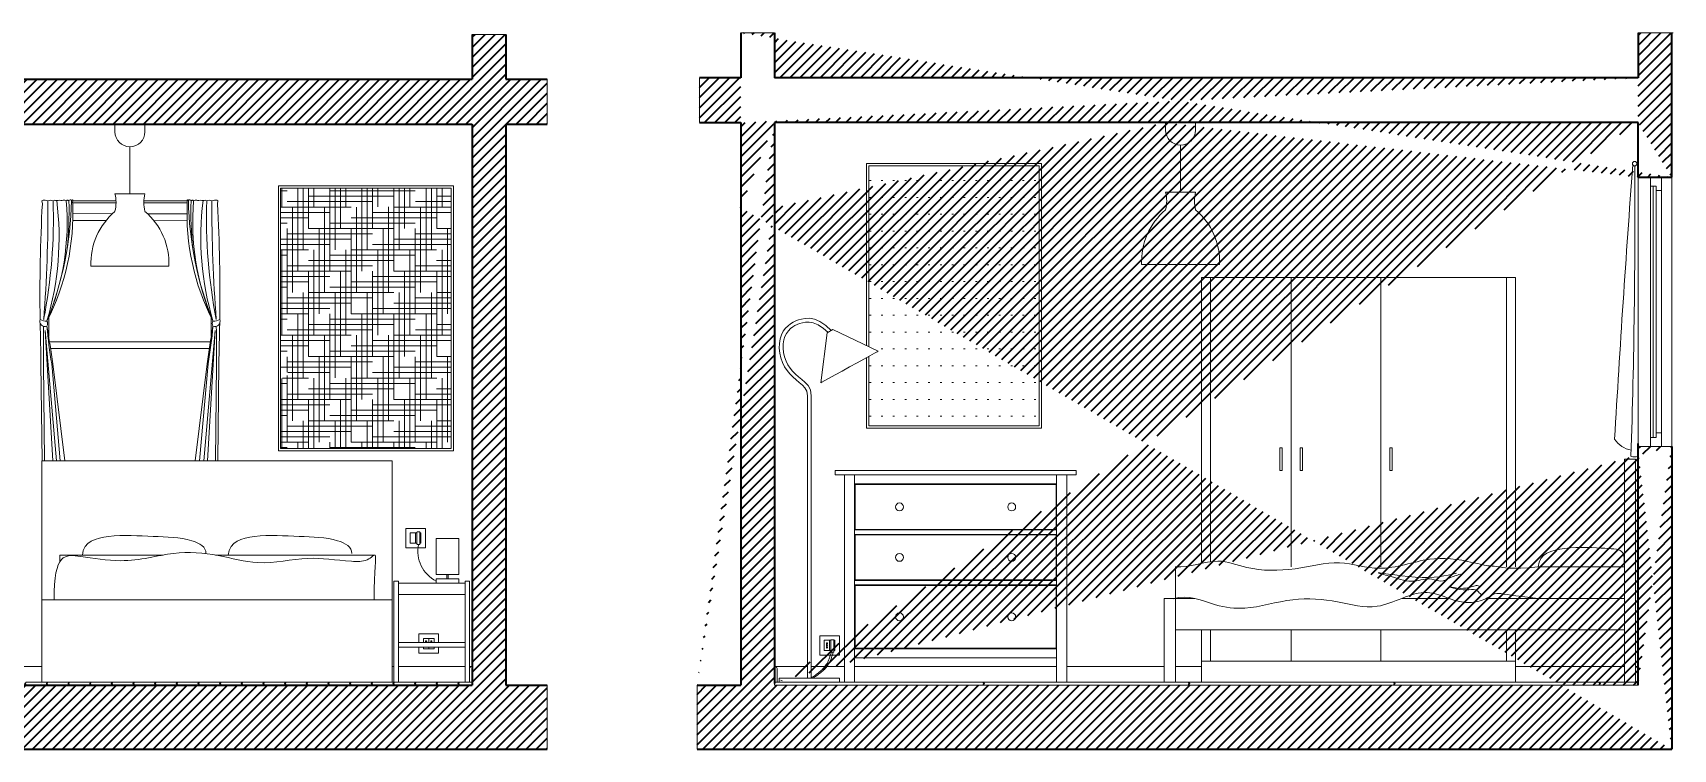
# Model space of a CAD drawing. Header units: millimetres. Extents: x -28732.7 to -28720, y -5761.5 to -5752.1.
# Drawn here: x -28727.33 to -28720.02, y -5755.28 to -5752.09 of the extents above; entities that cross this region are included whole.
import ezdxf

# ---------------------------------------------------------------- set-up
doc = ezdxf.new("R2010")
doc.units = ezdxf.units.MM
doc.linetypes.add('ACAD_ISO03W100', pattern=[30, 12, -18])
doc.layers.get('0').update_dxf_attribs({"lineweight": 13})
doc.layers.get('DEFPOINTS').update_dxf_attribs({"color": 210, "lineweight": 18})
for name, color, linetype, lineweight in [('A-ELEV-MBE', 7, 'Continuous', 18), ('A-GLAZ-FURR', 4, 'Continuous', 18), ('A-SECT-MCUT', 7, 'Continuous', 35)]:
    doc.layers.add(name, color=color, linetype=linetype, lineweight=lineweight)
for name, color, linetype, lineweight, transparency in [('A-ELEV-MBE1', 50, 'Continuous', 18, 0.25), ('A-ELEV-MBE4', 41, 'Continuous', 13, 0.25), ('A-FURN', 163, 'Continuous', 13, 0.2)]:
    doc.layers.add(name, color=color, linetype=linetype, lineweight=lineweight, transparency=transparency)

msp = doc.modelspace()

# ---------------------------------------------------------------- hatches: boundary and pattern name
at = {"layer": 'A-ELEV-MBE4'}
h = msp.add_hatch(dxfattribs=at)
h.set_pattern_fill('ACAD_ISO07W100', color=256, scale=0.015)
h.set_pattern_definition([(0, (6.7602, 4.77364), (0, 0.075), [0.0075, -0.045])])
h.paths.add_polyline_path([(-28722.8448, -5752.6847), (-28723.6048, -5752.6847), (-28723.6048, -5753.4913), (-28723.5623, -5753.5115), (-28723.5666, -5753.5139), (-28723.5794, -5753.5209), (-28723.6048, -5753.5349), (-28723.6048, -5753.8447), (-28722.8448, -5753.8447)])
h = msp.add_hatch(dxfattribs=at)
h.set_pattern_fill('HOUND', color=256, scale=0.015)
h.set_pattern_definition([(0, (-28748.771196, -5764.203724), (0.09525, 0.0238125), [0.381, -0.1905]), (90, (-28748.771196, -5764.203724), (-0.0238125, -0.09525), [0.381, -0.1905])])
h.paths.add_polyline_path([(-28725.4657, -5752.7853), (-28726.2257, -5752.7853), (-28726.2257, -5753.5919), (-28726.1831, -5753.6121), (-28726.1875, -5753.6145), (-28726.2002, -5753.6215), (-28726.2257, -5753.6355), (-28726.2257, -5753.9453), (-28725.4657, -5753.9453)])
at = {"layer": 'A-SECT-MCUT', "true_color": 0x939598}
h = msp.add_hatch(dxfattribs=at)
h.set_pattern_fill('ANSI31', color=252, scale=0.01)
h.set_pattern_definition([(45, (2.43285, -0.29314), (-0.022450640303, 0.022450640303), [])])
h.paths.add_polyline_path([(-28728.5785, -5752.0997), (-28728.4219, -5752.0997), (-28728.4219, -5752.2997), (-28725.3719, -5752.2997), (-28725.3719, -5752.0997), (-28725.2219, -5752.0997), (-28725.2219, -5752.2997), (-28725.0373, -5752.2997), (-28725.0373, -5752.4997), (-28725.2219, -5752.4997), (-28725.2219, -5754.9997), (-28725.0373, -5754.9997), (-28725.0373, -5755.2849), (-28728.5785, -5755.2849)])
h.paths.add_polyline_path([(-28728.4219, -5754.9997), (-28725.3719, -5754.9997), (-28725.3719, -5752.4997), (-28728.4219, -5752.4997)], flags=16)
edge = h.paths.add_edge_path(flags=0)
edge.add_line((-28728.4219, -5753.1897), (-28728.4219, -5754.9997))
h = msp.add_hatch(dxfattribs=at)
h.set_pattern_fill('ANSI31', color=252, scale=0.01)
h.set_pattern_definition([(45, (6.760198, 4.773637), (-0.022450640303, 0.022450640303), [])])
edge = h.paths.add_edge_path()
edge.add_line((-28724.3597, -5752.4927), (-28724.3597, -5752.2927))
edge.add_line((-28724.3597, -5752.4927), (-28724.1751, -5752.4927))
edge.add_line((-28724.1751, -5752.2927), (-28724.3597, -5752.2927))
edge.add_line((-28724.1751, -5752.0927), (-28724.0251, -5752.0927))
edge.add_line((-28724.1751, -5752.0927), (-28724.1751, -5752.2927))
edge.add_line((-28724.0251, -5752.0927), (-28724.0251, -5752.2927))
edge.add_line((-28720.1768, -5752.2927), (-28724.0251, -5752.2927))
edge.add_line((-28724.1751, -5752.4927), (-28724.1751, -5752.8712))
edge.add_line((-28724.0251, -5752.4927), (-28724.0251, -5752.8712))
edge.add_line((-28722.2822, -5752.4927), (-28724.0251, -5752.4927))
edge.add_line((-28724.3697, -5754.9997), (-28724.3697, -5755.2849))
edge.add_line((-28724.3697, -5755.2849), (-28720.0268, -5755.2849))
edge.add_line((-28724.1751, -5752.8712), (-28724.1751, -5754.9997))
edge.add_line((-28724.3697, -5754.9997), (-28724.1751, -5754.9997))
edge.add_line((-28724.0251, -5752.8712), (-28724.0251, -5754.9857))
edge.add_line((-28720.0268, -5753.9357), (-28720.0268, -5755.2849))
edge.add_line((-28720.1768, -5753.9357), (-28720.0268, -5753.9357))
edge.add_line((-28720.1768, -5754.9997), (-28720.1768, -5753.9353))
edge.add_line((-28720.1768, -5754.9997), (-28724.0251, -5754.9997))
edge.add_line((-28720.1768, -5752.4927), (-28722.2822, -5752.4927))
edge.add_line((-28720.1768, -5752.7357), (-28720.1768, -5752.4927))
edge.add_line((-28720.0268, -5752.7357), (-28720.0267, -5752.0927))
edge.add_line((-28720.0202, -5752.0927), (-28720.1768, -5752.0927))
edge.add_line((-28720.1768, -5752.0927), (-28720.1768, -5752.2927))
edge.add_line((-28720.1768, -5752.7357), (-28720.0268, -5752.7357))

# ---------------------------------------------------------------- linework, layer by layer
for p, q in [((-28720.1768, -5753.9357), (-28720.0268, -5753.9357)), ((-28725.3719, -5754.9857), (-28725.3719, -5754.9997)), ((-28720.1768, -5754.9857), (-28724.0251, -5754.9857)), ((-28724.0251, -5754.9857), (-28724.0251, -5754.9997)), ((-28720.1768, -5754.9997), (-28724.0251, -5754.9997))]:
    msp.add_line(p, q)
for points in [[(-28727.3254, -5754.9982), (-28727.3374, -5754.9982), (-28727.3374, -5754.9997), (-28727.3604, -5754.9997), (-28727.3604, -5754.9952), (-28727.3629, -5754.9952, -1), (-28727.3629, -5754.9902), (-28727.3604, -5754.9902), (-28727.3604, -5754.9857), (-28727.2644, -5754.9857), (-28727.2644, -5754.9897), (-28727.2664, -5754.9897, 1), (-28727.2664, -5754.9957), (-28727.2644, -5754.9957), (-28727.2644, -5754.9997), (-28727.2874, -5754.9997), (-28727.2874, -5754.9982), (-28727.2994, -5754.9982), (-28727.2994, -5754.9997), (-28727.3254, -5754.9997)], [(-28727.2289, -5754.9982), (-28727.2409, -5754.9982), (-28727.2409, -5754.9997), (-28727.2639, -5754.9997), (-28727.2639, -5754.9952), (-28727.2664, -5754.9952, -1), (-28727.2664, -5754.9902), (-28727.2639, -5754.9902), (-28727.2639, -5754.9857), (-28727.1679, -5754.9857), (-28727.1679, -5754.9897), (-28727.1699, -5754.9897, 1), (-28727.1699, -5754.9957), (-28727.1679, -5754.9957), (-28727.1679, -5754.9997), (-28727.1909, -5754.9997), (-28727.1909, -5754.9982), (-28727.2029, -5754.9982), (-28727.2029, -5754.9997), (-28727.2289, -5754.9997)], [(-28727.1324, -5754.9982), (-28727.1444, -5754.9982), (-28727.1444, -5754.9997), (-28727.1674, -5754.9997), (-28727.1674, -5754.9952), (-28727.1699, -5754.9952, -1), (-28727.1699, -5754.9902), (-28727.1674, -5754.9902), (-28727.1674, -5754.9857), (-28727.0714, -5754.9857), (-28727.0714, -5754.9897), (-28727.0734, -5754.9897, 1), (-28727.0734, -5754.9957), (-28727.0714, -5754.9957), (-28727.0714, -5754.9997), (-28727.0944, -5754.9997), (-28727.0944, -5754.9982), (-28727.1064, -5754.9982), (-28727.1064, -5754.9997), (-28727.1324, -5754.9997)], [(-28727.0359, -5754.9982), (-28727.0479, -5754.9982), (-28727.0479, -5754.9997), (-28727.0709, -5754.9997), (-28727.0709, -5754.9952), (-28727.0734, -5754.9952, -1), (-28727.0734, -5754.9902), (-28727.0709, -5754.9902), (-28727.0709, -5754.9857), (-28726.9749, -5754.9857), (-28726.9749, -5754.9897), (-28726.9769, -5754.9897, 1), (-28726.9769, -5754.9957), (-28726.9749, -5754.9957), (-28726.9749, -5754.9997), (-28726.9979, -5754.9997), (-28726.9979, -5754.9982), (-28727.0099, -5754.9982), (-28727.0099, -5754.9997), (-28727.0359, -5754.9997)], [(-28726.9394, -5754.9982), (-28726.9514, -5754.9982), (-28726.9514, -5754.9997), (-28726.9744, -5754.9997), (-28726.9744, -5754.9952), (-28726.9769, -5754.9952, -1), (-28726.9769, -5754.9902), (-28726.9744, -5754.9902), (-28726.9744, -5754.9857), (-28726.8784, -5754.9857), (-28726.8784, -5754.9897), (-28726.8804, -5754.9897, 1), (-28726.8804, -5754.9957), (-28726.8784, -5754.9957), (-28726.8784, -5754.9997), (-28726.9014, -5754.9997), (-28726.9014, -5754.9982), (-28726.9134, -5754.9982), (-28726.9134, -5754.9997), (-28726.9394, -5754.9997)], [(-28726.8429, -5754.9982), (-28726.8549, -5754.9982), (-28726.8549, -5754.9997), (-28726.8779, -5754.9997), (-28726.8779, -5754.9952), (-28726.8804, -5754.9952, -1), (-28726.8804, -5754.9902), (-28726.8779, -5754.9902), (-28726.8779, -5754.9857), (-28726.7819, -5754.9857), (-28726.7819, -5754.9897), (-28726.7839, -5754.9897, 1), (-28726.7839, -5754.9957), (-28726.7819, -5754.9957), (-28726.7819, -5754.9997), (-28726.8049, -5754.9997), (-28726.8049, -5754.9982), (-28726.8169, -5754.9982), (-28726.8169, -5754.9997), (-28726.8429, -5754.9997)], [(-28726.7464, -5754.9982), (-28726.7584, -5754.9982), (-28726.7584, -5754.9997), (-28726.7814, -5754.9997), (-28726.7814, -5754.9952), (-28726.7839, -5754.9952, -1), (-28726.7839, -5754.9902), (-28726.7814, -5754.9902), (-28726.7814, -5754.9857), (-28726.6854, -5754.9857), (-28726.6854, -5754.9897), (-28726.6874, -5754.9897, 1), (-28726.6874, -5754.9957), (-28726.6854, -5754.9957), (-28726.6854, -5754.9997), (-28726.7084, -5754.9997), (-28726.7084, -5754.9982), (-28726.7204, -5754.9982), (-28726.7204, -5754.9997), (-28726.7464, -5754.9997)], [(-28726.6499, -5754.9982), (-28726.6619, -5754.9982), (-28726.6619, -5754.9997), (-28726.6849, -5754.9997), (-28726.6849, -5754.9952), (-28726.6874, -5754.9952, -1), (-28726.6874, -5754.9902), (-28726.6849, -5754.9902), (-28726.6849, -5754.9857), (-28726.5889, -5754.9857), (-28726.5889, -5754.9897), (-28726.5909, -5754.9897, 1), (-28726.5909, -5754.9957), (-28726.5889, -5754.9957), (-28726.5889, -5754.9997), (-28726.6119, -5754.9997), (-28726.6119, -5754.9982), (-28726.6239, -5754.9982), (-28726.6239, -5754.9997), (-28726.6499, -5754.9997)], [(-28726.5534, -5754.9982), (-28726.5654, -5754.9982), (-28726.5654, -5754.9997), (-28726.5884, -5754.9997), (-28726.5884, -5754.9952), (-28726.5909, -5754.9952, -1), (-28726.5909, -5754.9902), (-28726.5884, -5754.9902), (-28726.5884, -5754.9857), (-28726.4924, -5754.9857), (-28726.4924, -5754.9897), (-28726.4944, -5754.9897, 1), (-28726.4944, -5754.9957), (-28726.4924, -5754.9957), (-28726.4924, -5754.9997), (-28726.5154, -5754.9997), (-28726.5154, -5754.9982), (-28726.5274, -5754.9982), (-28726.5274, -5754.9997), (-28726.5534, -5754.9997)], [(-28726.4569, -5754.9982), (-28726.4689, -5754.9982), (-28726.4689, -5754.9997), (-28726.4919, -5754.9997), (-28726.4919, -5754.9952), (-28726.4944, -5754.9952, -1), (-28726.4944, -5754.9902), (-28726.4919, -5754.9902), (-28726.4919, -5754.9857), (-28726.3959, -5754.9857), (-28726.3959, -5754.9897), (-28726.3979, -5754.9897, 1), (-28726.3979, -5754.9957), (-28726.3959, -5754.9957), (-28726.3959, -5754.9997), (-28726.4189, -5754.9997), (-28726.4189, -5754.9982), (-28726.4309, -5754.9982), (-28726.4309, -5754.9997), (-28726.4569, -5754.9997)], [(-28726.3604, -5754.9982), (-28726.3724, -5754.9982), (-28726.3724, -5754.9997), (-28726.3954, -5754.9997), (-28726.3954, -5754.9952), (-28726.3979, -5754.9952, -1), (-28726.3979, -5754.9902), (-28726.3954, -5754.9902), (-28726.3954, -5754.9857), (-28726.2994, -5754.9857), (-28726.2994, -5754.9897), (-28726.3014, -5754.9897, 1), (-28726.3014, -5754.9957), (-28726.2994, -5754.9957), (-28726.2994, -5754.9997), (-28726.3224, -5754.9997), (-28726.3224, -5754.9982), (-28726.3344, -5754.9982), (-28726.3344, -5754.9997), (-28726.3604, -5754.9997)], [(-28726.2639, -5754.9982), (-28726.2759, -5754.9982), (-28726.2759, -5754.9997), (-28726.2989, -5754.9997), (-28726.2989, -5754.9952), (-28726.3014, -5754.9952, -1), (-28726.3014, -5754.9902), (-28726.2989, -5754.9902), (-28726.2989, -5754.9857), (-28726.2029, -5754.9857), (-28726.2029, -5754.9897), (-28726.2049, -5754.9897, 1), (-28726.2049, -5754.9957), (-28726.2029, -5754.9957), (-28726.2029, -5754.9997), (-28726.2259, -5754.9997), (-28726.2259, -5754.9982), (-28726.2379, -5754.9982), (-28726.2379, -5754.9997), (-28726.2639, -5754.9997)], [(-28726.1674, -5754.9982), (-28726.1794, -5754.9982), (-28726.1794, -5754.9997), (-28726.2024, -5754.9997), (-28726.2024, -5754.9952), (-28726.2049, -5754.9952, -1), (-28726.2049, -5754.9902), (-28726.2024, -5754.9902), (-28726.2024, -5754.9857), (-28726.1064, -5754.9857), (-28726.1064, -5754.9897), (-28726.1084, -5754.9897, 1), (-28726.1084, -5754.9957), (-28726.1064, -5754.9957), (-28726.1064, -5754.9997), (-28726.1294, -5754.9997), (-28726.1294, -5754.9982), (-28726.1414, -5754.9982), (-28726.1414, -5754.9997), (-28726.1674, -5754.9997)], [(-28726.0709, -5754.9982), (-28726.0829, -5754.9982), (-28726.0829, -5754.9997), (-28726.1059, -5754.9997), (-28726.1059, -5754.9952), (-28726.1084, -5754.9952, -1), (-28726.1084, -5754.9902), (-28726.1059, -5754.9902), (-28726.1059, -5754.9857), (-28726.0099, -5754.9857), (-28726.0099, -5754.9897), (-28726.0119, -5754.9897, 1), (-28726.0119, -5754.9957), (-28726.0099, -5754.9957), (-28726.0099, -5754.9997), (-28726.0329, -5754.9997), (-28726.0329, -5754.9982), (-28726.0449, -5754.9982), (-28726.0449, -5754.9997), (-28726.0709, -5754.9997)], [(-28725.9744, -5754.9982), (-28725.9864, -5754.9982), (-28725.9864, -5754.9997), (-28726.0094, -5754.9997), (-28726.0094, -5754.9952), (-28726.0119, -5754.9952, -1), (-28726.0119, -5754.9902), (-28726.0094, -5754.9902), (-28726.0094, -5754.9857), (-28725.9134, -5754.9857), (-28725.9134, -5754.9897), (-28725.9154, -5754.9897, 1), (-28725.9154, -5754.9957), (-28725.9134, -5754.9957), (-28725.9134, -5754.9997), (-28725.9364, -5754.9997), (-28725.9364, -5754.9982), (-28725.9484, -5754.9982), (-28725.9484, -5754.9997), (-28725.9744, -5754.9997)], [(-28725.8779, -5754.9982), (-28725.8899, -5754.9982), (-28725.8899, -5754.9997), (-28725.9129, -5754.9997), (-28725.9129, -5754.9952), (-28725.9154, -5754.9952, -1), (-28725.9154, -5754.9902), (-28725.9129, -5754.9902), (-28725.9129, -5754.9857), (-28725.8169, -5754.9857), (-28725.8169, -5754.9897), (-28725.8189, -5754.9897, 1), (-28725.8189, -5754.9957), (-28725.8169, -5754.9957), (-28725.8169, -5754.9997), (-28725.8399, -5754.9997), (-28725.8399, -5754.9982), (-28725.8519, -5754.9982), (-28725.8519, -5754.9997), (-28725.8779, -5754.9997)], [(-28725.7814, -5754.9982), (-28725.7934, -5754.9982), (-28725.7934, -5754.9997), (-28725.8164, -5754.9997), (-28725.8164, -5754.9952), (-28725.8189, -5754.9952, -1), (-28725.8189, -5754.9902), (-28725.8164, -5754.9902), (-28725.8164, -5754.9857), (-28725.7204, -5754.9857), (-28725.7204, -5754.9897), (-28725.7224, -5754.9897, 1), (-28725.7224, -5754.9957), (-28725.7204, -5754.9957), (-28725.7204, -5754.9997), (-28725.7434, -5754.9997), (-28725.7434, -5754.9982), (-28725.7554, -5754.9982), (-28725.7554, -5754.9997), (-28725.7814, -5754.9997)], [(-28725.6849, -5754.9982), (-28725.6969, -5754.9982), (-28725.6969, -5754.9997), (-28725.7199, -5754.9997), (-28725.7199, -5754.9952), (-28725.7224, -5754.9952, -1), (-28725.7224, -5754.9902), (-28725.7199, -5754.9902), (-28725.7199, -5754.9857), (-28725.6239, -5754.9857), (-28725.6239, -5754.9897), (-28725.6259, -5754.9897, 1), (-28725.6259, -5754.9957), (-28725.6239, -5754.9957), (-28725.6239, -5754.9997), (-28725.6469, -5754.9997), (-28725.6469, -5754.9982), (-28725.6589, -5754.9982), (-28725.6589, -5754.9997), (-28725.6849, -5754.9997)], [(-28725.5884, -5754.9982), (-28725.6004, -5754.9982), (-28725.6004, -5754.9997), (-28725.6234, -5754.9997), (-28725.6234, -5754.9952), (-28725.6259, -5754.9952, -1), (-28725.6259, -5754.9902), (-28725.6234, -5754.9902), (-28725.6234, -5754.9857), (-28725.5274, -5754.9857), (-28725.5274, -5754.9897), (-28725.5294, -5754.9897, 1), (-28725.5294, -5754.9957), (-28725.5274, -5754.9957), (-28725.5274, -5754.9997), (-28725.5504, -5754.9997), (-28725.5504, -5754.9982), (-28725.5624, -5754.9982), (-28725.5624, -5754.9997), (-28725.5884, -5754.9997)], [(-28725.4919, -5754.9982), (-28725.5039, -5754.9982), (-28725.5039, -5754.9997), (-28725.5269, -5754.9997), (-28725.5269, -5754.9952), (-28725.5294, -5754.9952, -1), (-28725.5294, -5754.9902), (-28725.5269, -5754.9902), (-28725.5269, -5754.9857), (-28725.4309, -5754.9857), (-28725.4309, -5754.9897), (-28725.4329, -5754.9897, 1), (-28725.4329, -5754.9957), (-28725.4309, -5754.9957), (-28725.4309, -5754.9997), (-28725.4539, -5754.9997), (-28725.4539, -5754.9982), (-28725.4659, -5754.9982), (-28725.4659, -5754.9997), (-28725.4919, -5754.9997)]]:
    msp.add_lwpolyline(points, format="xyb", close=True)
for points in [[(-28725.3719, -5754.9997), (-28725.3954, -5754.9997), (-28725.3954, -5754.9982), (-28725.4074, -5754.9982), (-28725.4074, -5754.9997), (-28725.4304, -5754.9997), (-28725.4304, -5754.9952), (-28725.4329, -5754.9952, -1), (-28725.4329, -5754.9902), (-28725.4304, -5754.9902), (-28725.4304, -5754.9857), (-28725.3719, -5754.9857)], [(-28723.0946, -5754.9997), (-28723.0946, -5754.9952), (-28723.0921, -5754.9952, 1), (-28723.0921, -5754.9902), (-28723.0946, -5754.9902), (-28723.0946, -5754.9857)], [(-28723.0941, -5754.9857), (-28723.0941, -5754.9897), (-28723.0921, -5754.9897, -1), (-28723.0921, -5754.9957), (-28723.0941, -5754.9957), (-28723.0941, -5754.9997)], [(-28722.1796, -5754.9997), (-28722.1796, -5754.9952), (-28722.1771, -5754.9952, 1), (-28722.1771, -5754.9902), (-28722.1796, -5754.9902), (-28722.1796, -5754.9857)], [(-28722.1791, -5754.9857), (-28722.1791, -5754.9897), (-28722.1771, -5754.9897, -1), (-28722.1771, -5754.9957), (-28722.1791, -5754.9957), (-28722.1791, -5754.9997)], [(-28721.2646, -5754.9997), (-28721.2646, -5754.9952), (-28721.2621, -5754.9952, 1), (-28721.2621, -5754.9902), (-28721.2646, -5754.9902), (-28721.2646, -5754.9857)], [(-28721.2641, -5754.9857), (-28721.2641, -5754.9897), (-28721.2621, -5754.9897, -1), (-28721.2621, -5754.9957), (-28721.2641, -5754.9957), (-28721.2641, -5754.9997)], [(-28720.3496, -5754.9997), (-28720.3496, -5754.9952), (-28720.3471, -5754.9952, 1), (-28720.3471, -5754.9902), (-28720.3496, -5754.9902), (-28720.3496, -5754.9857)], [(-28720.3491, -5754.9857), (-28720.3491, -5754.9897), (-28720.3471, -5754.9897, -1), (-28720.3471, -5754.9957), (-28720.3491, -5754.9957), (-28720.3491, -5754.9997)]]:
    msp.add_lwpolyline(points, format="xyb")
at = {"layer": 'A-ELEV-MBE'}
for p, q in [((-28720.1768, -5752.7357), (-28720.1768, -5753.9357)), ((-28720.1218, -5752.7357), (-28720.1218, -5752.7757)), ((-28720.0718, -5752.7357), (-28720.0718, -5752.7957)), ((-28720.0268, -5752.7357), (-28720.0268, -5753.9357)), ((-28720.0968, -5752.7757), (-28720.1218, -5752.7757)), ((-28720.0718, -5752.7957), (-28720.0968, -5752.7957)), ((-28720.1218, -5753.9357), (-28720.1218, -5753.8957)), ((-28720.0968, -5753.8957), (-28720.1218, -5753.8957)), ((-28720.0718, -5753.8757), (-28720.0968, -5753.8757)), ((-28720.0718, -5753.9357), (-28720.0718, -5753.8757))]:
    msp.add_line(p, q, dxfattribs=at)
at = {"layer": 'A-ELEV-MBE1'}
for points in [[(-28726.9637, -5752.4984), (-28726.9637, -5752.5323)], [(-28726.8301, -5752.4997), (-28726.8301, -5752.5335)], [(-28722.2822, -5752.4914), (-28722.2822, -5752.5253)], [(-28722.2822, -5752.4927), (-28722.1485, -5752.4927)], [(-28722.1485, -5752.4927), (-28722.1485, -5752.5265)], [(-28726.8969, -5752.8099), (-28726.8969, -5752.6004)], [(-28722.2154, -5752.8029), (-28722.2154, -5752.5934)], [(-28726.9638, -5752.8099), (-28726.8969, -5752.8099)], [(-28726.8301, -5752.8099), (-28726.8969, -5752.8099)], [(-28722.2822, -5752.8029), (-28722.2154, -5752.8029)], [(-28722.1485, -5752.8029), (-28722.2154, -5752.8029)], [(-28722.3891, -5753.1255), (-28722.0417, -5753.1255)], [(-28727.0706, -5753.1325), (-28726.7232, -5753.1325)]]:
    msp.add_lwpolyline(points, dxfattribs=at)
for centre, radius, start, end in [((-28726.8969, -5752.5335), 0.0668, 180, 0), ((-28722.2154, -5752.5265), 0.0668, 180, 0), ((-28727.1146, -5752.849), 0.1558, 345.44528, 14.55472), ((-28726.6793, -5752.849), 0.1558, 165.44528, 194.55472), ((-28722.433, -5752.842), 0.1558, 345.44528, 14.55472), ((-28721.9977, -5752.842), 0.1558, 165.44528, 194.55472), ((-28726.7653, -5753.1206), 0.3056, 130.50678, 182.23924), ((-28727.0286, -5753.1206), 0.3056, 357.76076, 49.49322), ((-28722.0837, -5753.1136), 0.3056, 130.50678, 182.23924), ((-28722.347, -5753.1136), 0.3056, 357.76076, 49.49322)]:
    msp.add_arc(centre, radius, start, end, dxfattribs=at)
at = {"layer": 'A-ELEV-MBE4'}
for p, q in [((-28722.8348, -5752.6747), (-28723.6148, -5752.6747)), ((-28723.6148, -5752.6747), (-28723.6148, -5753.4865)), ((-28722.8448, -5752.6847), (-28723.6048, -5752.6847)), ((-28723.6048, -5752.6847), (-28723.6048, -5753.4913)), ((-28722.8448, -5753.8447), (-28722.8448, -5752.6847)), ((-28722.8348, -5753.8547), (-28722.8348, -5752.6747)), ((-28720.1818, -5752.6742), (-28720.1768, -5752.6742)), ((-28720.1818, -5752.6772), (-28720.1768, -5752.6772)), ((-28725.4557, -5752.7753), (-28726.2357, -5752.7753)), ((-28726.2357, -5752.7753), (-28726.2357, -5753.9553)), ((-28725.4657, -5752.7853), (-28726.2257, -5752.7853)), ((-28726.2257, -5752.7853), (-28726.2257, -5753.9453)), ((-28725.4657, -5753.9453), (-28725.4657, -5752.7853)), ((-28725.4557, -5753.9553), (-28725.4557, -5752.7753)), ((-28727.2889, -5752.8407), (-28727.2872, -5752.8542)), ((-28727.2622, -5752.8407), (-28727.2632, -5752.8407)), ((-28727.1806, -5752.8407), (-28727.1821, -5752.8407)), ((-28727.1517, -5752.8395), (-28727.1522, -5752.8503)), ((-28726.9588, -5752.8503), (-28727.1522, -5752.8503)), ((-28726.959, -5752.8407), (-28727.1518, -5752.8407)), ((-28726.8351, -5752.8503), (-28726.6417, -5752.8503)), ((-28726.8348, -5752.8407), (-28726.6421, -5752.8407)), ((-28726.6421, -5752.8395), (-28726.6417, -5752.8503)), ((-28726.6132, -5752.8407), (-28726.6117, -5752.8407)), ((-28726.5316, -5752.8407), (-28726.5306, -5752.8407)), ((-28726.5049, -5752.8407), (-28726.5066, -5752.8542)), ((-28723.9859, -5753.4228), (-28723.9758, -5753.4093)), ((-28723.9758, -5753.4093), (-28723.9646, -5753.3981)), ((-28723.9646, -5753.3981), (-28723.9758, -5753.4093)), ((-28723.9646, -5753.3981), (-28723.9531, -5753.389)), ((-28723.9533, -5753.4108), (-28723.9629, -5753.4205)), ((-28723.9434, -5753.403), (-28723.9533, -5753.4108)), ((-28723.9531, -5753.389), (-28723.9417, -5753.382)), ((-28723.9417, -5753.382), (-28723.9531, -5753.389)), ((-28723.9336, -5753.397), (-28723.9434, -5753.403)), ((-28723.9417, -5753.382), (-28723.9303, -5753.3766)), ((-28723.9238, -5753.3924), (-28723.9336, -5753.397)), ((-28723.9303, -5753.3766), (-28723.9182, -5753.3723)), ((-28723.913, -5753.3885), (-28723.9238, -5753.3924)), ((-28723.9182, -5753.3723), (-28723.9048, -5753.3684)), ((-28723.9005, -5753.3849), (-28723.913, -5753.3885)), ((-28723.9048, -5753.3684), (-28723.8887, -5753.3651)), ((-28723.8864, -5753.382), (-28723.9005, -5753.3849)), ((-28723.8887, -5753.3651), (-28723.8693, -5753.3645)), ((-28723.8706, -5753.3814), (-28723.8864, -5753.382)), ((-28723.8521, -5753.3851), (-28723.8706, -5753.3814)), ((-28723.8693, -5753.3645), (-28723.847, -5753.3688)), ((-28723.8305, -5753.3946), (-28723.8521, -5753.3851)), ((-28723.847, -5753.3688), (-28723.8223, -5753.3796)), ((-28723.8063, -5753.4105), (-28723.8305, -5753.3946)), ((-28723.8223, -5753.3796), (-28723.7959, -5753.397)), ((-28723.7874, -5753.4272), (-28723.8063, -5753.4105)), ((-28723.7959, -5753.397), (-28723.7716, -5753.4185)), ((-28723.7907, -5753.4289), (-28723.7653, -5753.415)), ((-28723.7653, -5753.415), (-28723.5623, -5753.5115)), ((-28727.2747, -5753.4199), (-28727.2405, -5753.9997)), ((-28727.2747, -5753.4199), (-28727.2242, -5753.9997)), ((-28726.5179, -5753.4199), (-28726.5683, -5753.9997)), ((-28726.5179, -5753.4199), (-28726.5521, -5753.9997)), ((-28724.0033, -5753.4981), (-28724.0031, -5753.4769)), ((-28724.0031, -5753.4769), (-28724.0001, -5753.4568)), ((-28724.0001, -5753.4568), (-28723.9942, -5753.4386)), ((-28723.9942, -5753.4386), (-28723.9859, -5753.4228)), ((-28723.9861, -5753.4782), (-28723.9863, -5753.4972)), ((-28723.9835, -5753.4607), (-28723.9861, -5753.4782)), ((-28723.9785, -5753.4453), (-28723.9835, -5753.4607)), ((-28723.9715, -5753.4319), (-28723.9785, -5753.4453)), ((-28723.9629, -5753.4205), (-28723.9715, -5753.4319)), ((-28723.818, -5753.6521), (-28723.7907, -5753.4289)), ((-28724.001, -5753.5197), (-28724.0033, -5753.4981)), ((-28723.9963, -5753.5412), (-28724.001, -5753.5197)), ((-28723.9893, -5753.5617), (-28723.9963, -5753.5412)), ((-28723.9801, -5753.5808), (-28723.9893, -5753.5617)), ((-28723.9863, -5753.4972), (-28723.9842, -5753.517)), ((-28723.9842, -5753.517), (-28723.9799, -5753.5366)), ((-28723.9799, -5753.5366), (-28723.9735, -5753.5553)), ((-28723.9735, -5753.5553), (-28723.9653, -5753.5724)), ((-28723.657, -5753.5636), (-28723.6901, -5753.5818)), ((-28723.6262, -5753.5466), (-28723.657, -5753.5636)), ((-28723.5997, -5753.5321), (-28723.6262, -5753.5466)), ((-28723.6148, -5753.5404), (-28723.6148, -5753.8547)), ((-28723.6048, -5753.5349), (-28723.6048, -5753.8447)), ((-28723.5794, -5753.5209), (-28723.5997, -5753.5321)), ((-28723.5666, -5753.5139), (-28723.5794, -5753.5209)), ((-28723.5623, -5753.5115), (-28723.5666, -5753.5139)), ((-28727.2933, -5753.5684), (-28727.2882, -5753.9997)), ((-28727.2825, -5753.5684), (-28727.2779, -5753.9997)), ((-28727.2455, -5753.5684), (-28727.2074, -5753.9997)), ((-28727.2412, -5753.5684), (-28727.1871, -5753.9997)), ((-28726.5526, -5753.5684), (-28726.6067, -5753.9997)), ((-28726.5483, -5753.5684), (-28726.5865, -5753.9997)), ((-28726.5113, -5753.5684), (-28726.5159, -5753.9997)), ((-28726.5006, -5753.5684), (-28726.5057, -5753.9997)), ((-28723.969, -5753.5977), (-28723.9801, -5753.5808)), ((-28723.9564, -5753.6126), (-28723.969, -5753.5977)), ((-28723.9653, -5753.5724), (-28723.9554, -5753.5874)), ((-28723.9429, -5753.6261), (-28723.9564, -5753.6126)), ((-28723.9554, -5753.5874), (-28723.944, -5753.601)), ((-28723.944, -5753.601), (-28723.9313, -5753.6136)), ((-28723.9288, -5753.6386), (-28723.9429, -5753.6261)), ((-28723.9313, -5753.6136), (-28723.9178, -5753.6256)), ((-28723.9145, -5753.6505), (-28723.9288, -5753.6386)), ((-28723.9178, -5753.6256), (-28723.9037, -5753.6374)), ((-28723.9037, -5753.6374), (-28723.8893, -5753.6495)), ((-28723.7805, -5753.6315), (-28723.8008, -5753.6426)), ((-28723.754, -5753.6169), (-28723.7805, -5753.6315)), ((-28723.7232, -5753.6), (-28723.754, -5753.6169)), ((-28723.6901, -5753.5818), (-28723.7232, -5753.6)), ((-28723.9007, -5753.6622), (-28723.9145, -5753.6505)), ((-28723.8891, -5753.6745), (-28723.9007, -5753.6622)), ((-28723.8893, -5753.6495), (-28723.8755, -5753.6642)), ((-28723.8812, -5753.6893), (-28723.8891, -5753.6745)), ((-28723.8781, -5753.7096), (-28723.8812, -5753.6893)), ((-28723.8781, -5754.9677), (-28723.8781, -5753.7096)), ((-28723.8755, -5753.6642), (-28723.865, -5753.6838)), ((-28723.865, -5753.6838), (-28723.8611, -5753.7096)), ((-28723.8611, -5753.7096), (-28723.8611, -5754.9677)), ((-28723.8136, -5753.6497), (-28723.818, -5753.6521)), ((-28723.8008, -5753.6426), (-28723.8136, -5753.6497)), ((-28723.6148, -5753.8547), (-28722.8348, -5753.8547)), ((-28723.6048, -5753.8447), (-28722.8448, -5753.8447)), ((-28726.2357, -5753.9553), (-28725.4557, -5753.9553)), ((-28726.2257, -5753.9453), (-28725.4657, -5753.9453)), ((-28725.5801, -5754.3012), (-28725.6681, -5754.3012)), ((-28725.6681, -5754.3012), (-28725.6681, -5754.3872)), ((-28725.6179, -5754.3212), (-28725.6481, -5754.3212)), ((-28725.6481, -5754.3212), (-28725.6481, -5754.3672)), ((-28725.6481, -5754.3212), (-28725.6241, -5754.3212)), ((-28725.6481, -5754.3672), (-28725.6179, -5754.3672)), ((-28725.6241, -5754.3212), (-28725.6241, -5754.3672)), ((-28725.6001, -5754.3212), (-28725.6049, -5754.3212)), ((-28725.6049, -5754.3672), (-28725.6001, -5754.3672)), ((-28725.6001, -5754.3672), (-28725.6001, -5754.3212)), ((-28725.5801, -5754.3872), (-28725.5801, -5754.3012)), ((-28725.4319, -5754.3457), (-28725.4319, -5754.5057)), ((-28725.6681, -5754.3872), (-28725.5801, -5754.3872)), ((-28725.4844, -5754.5057), (-28725.4844, -5754.5257)), ((-28725.4794, -5754.5057), (-28725.4794, -5754.5257)), ((-28725.4319, -5754.5257), (-28725.4319, -5754.5457)), ((-28725.5213, -5754.7711), (-28725.6093, -5754.7711)), ((-28725.6093, -5754.7711), (-28725.6093, -5754.8097)), ((-28725.5413, -5754.7911), (-28725.5893, -5754.7911)), ((-28725.5893, -5754.7911), (-28725.5893, -5754.8097)), ((-28725.5787, -5754.8087), (-28725.5787, -5754.8065)), ((-28725.5755, -5754.8065), (-28725.5755, -5754.8087)), ((-28725.5653, -5754.7911), (-28725.5653, -5754.8097)), ((-28725.5551, -5754.8065), (-28725.5551, -5754.8087)), ((-28725.5519, -5754.8087), (-28725.5519, -5754.8065)), ((-28725.5413, -5754.8097), (-28725.5413, -5754.7911)), ((-28725.5213, -5754.8097), (-28725.5213, -5754.7711)), ((-28723.7354, -5754.7794), (-28723.8234, -5754.7794)), ((-28723.8234, -5754.7794), (-28723.8234, -5754.8654)), ((-28723.7738, -5754.7994), (-28723.8034, -5754.7994)), ((-28723.8034, -5754.7994), (-28723.8034, -5754.8454)), ((-28723.8034, -5754.7994), (-28723.7794, -5754.7994)), ((-28723.7794, -5754.7994), (-28723.7794, -5754.8454)), ((-28723.7554, -5754.7994), (-28723.7608, -5754.7994)), ((-28723.7554, -5754.8454), (-28723.7554, -5754.7994)), ((-28723.7354, -5754.8654), (-28723.7354, -5754.7794)), ((-28725.6093, -5754.8297), (-28725.6093, -5754.8571)), ((-28725.6093, -5754.8571), (-28725.5213, -5754.8571)), ((-28725.5893, -5754.8297), (-28725.5893, -5754.8371)), ((-28725.5893, -5754.8371), (-28725.5413, -5754.8371)), ((-28725.5653, -5754.8297), (-28725.5653, -5754.8371)), ((-28725.5413, -5754.8371), (-28725.5413, -5754.8297)), ((-28725.5213, -5754.8571), (-28725.5213, -5754.8297)), ((-28723.8234, -5754.8654), (-28723.7354, -5754.8654)), ((-28723.8034, -5754.8454), (-28723.7738, -5754.8454)), ((-28723.7928, -5754.817), (-28723.7928, -5754.8147)), ((-28723.7928, -5754.8277), (-28723.7928, -5754.83)), ((-28723.7896, -5754.8147), (-28723.7896, -5754.817)), ((-28723.7896, -5754.83), (-28723.7896, -5754.8277)), ((-28723.7608, -5754.8454), (-28723.7554, -5754.8454)), ((-28727.8999, -5754.9157), (-28727.2889, -5754.9157)), ((-28725.7289, -5754.9157), (-28725.7204, -5754.9157)), ((-28725.7004, -5754.9157), (-28725.4039, -5754.9157)), ((-28725.3839, -5754.9157), (-28725.3719, -5754.9157)), ((-28725.3839, -5754.9857), (-28725.3839, -5754.9257)), ((-28725.3719, -5754.9857), (-28725.3719, -5754.9157)), ((-28724.0251, -5754.9157), (-28724.0151, -5754.9157)), ((-28724.0151, -5754.9157), (-28723.8781, -5754.9157)), ((-28724.0131, -5754.9857), (-28724.0131, -5754.9257)), ((-28723.8611, -5754.9157), (-28723.7127, -5754.9157)), ((-28723.6677, -5754.9157), (-28722.7677, -5754.9157)), ((-28722.7227, -5754.9157), (-28722.2879, -5754.9157)), ((-28722.2379, -5754.9157), (-28722.1224, -5754.9157)), ((-28720.7224, -5754.9157), (-28720.2379, -5754.9157)), ((-28720.1888, -5754.9157), (-28720.1768, -5754.9157)), ((-28720.1888, -5754.9857), (-28720.1888, -5754.9257)), ((-28720.1768, -5754.9857), (-28720.1768, -5754.9157)), ((-28725.3719, -5754.9857), (-28725.3839, -5754.9857)), ((-28724.0151, -5754.9857), (-28724.0131, -5754.9857)), ((-28724.0043, -5754.9857), (-28724.0043, -5754.9677)), ((-28723.9997, -5754.9677), (-28724.0043, -5754.9677)), ((-28724.0043, -5754.9857), (-28723.9997, -5754.9857)), ((-28723.9863, -5754.9677), (-28723.9997, -5754.9677)), ((-28723.9997, -5754.9857), (-28723.9863, -5754.9857)), ((-28723.9045, -5754.9677), (-28723.9863, -5754.9677)), ((-28723.9863, -5754.9857), (-28723.9045, -5754.9857)), ((-28723.8347, -5754.9677), (-28723.9045, -5754.9677)), ((-28723.9045, -5754.9857), (-28723.8347, -5754.9857)), ((-28723.7529, -5754.9677), (-28723.8347, -5754.9677)), ((-28723.8347, -5754.9857), (-28723.7529, -5754.9857)), ((-28723.7394, -5754.9677), (-28723.7529, -5754.9677)), ((-28723.7529, -5754.9857), (-28723.7394, -5754.9857)), ((-28723.7348, -5754.9677), (-28723.7394, -5754.9677)), ((-28723.7394, -5754.9857), (-28723.7348, -5754.9857)), ((-28723.7348, -5754.9677), (-28723.7348, -5754.9857)), ((-28720.1768, -5754.9857), (-28720.1888, -5754.9857))]:
    msp.add_line(p, q, dxfattribs=at)
for points in [[(-28725.6159, -5754.316), (-28725.6069, -5754.316, -0.414214), (-28725.6049, -5754.318), (-28725.6049, -5754.3703, -0.414214), (-28725.6069, -5754.3723), (-28725.6159, -5754.3723, -0.414214), (-28725.6179, -5754.3703), (-28725.6179, -5754.318, -0.414214)], [(-28723.7718, -5754.7969), (-28723.7628, -5754.7969, -0.414214), (-28723.7608, -5754.7989), (-28723.7608, -5754.8512, -0.414214), (-28723.7628, -5754.8532), (-28723.7718, -5754.8532, -0.414214), (-28723.7738, -5754.8512), (-28723.7738, -5754.7989, -0.414214)]]:
    msp.add_lwpolyline(points, format="xyb", close=True, dxfattribs=at)
for points in [[(-28725.4319, -5754.3457), (-28725.5319, -5754.3457), (-28725.5319, -5754.5057), (-28725.4319, -5754.5057)], [(-28725.4319, -5754.5257), (-28725.5319, -5754.5257), (-28725.5319, -5754.5457), (-28725.4319, -5754.5457)]]:
    msp.add_lwpolyline(points, dxfattribs=at)
for centre, radius in [((-28720.1918, -5752.6757), 0.01), ((-28723.7912, -5754.8224), 0.00241)]:
    msp.add_circle(centre, radius, dxfattribs=at)
for centre, radius, start, end in [((-28653.2584, -5757.7249), 67.1315, 175.691184, 176.736816), ((-28753.8295, -5752.9021), 33.6384, 358.16423, 0.36856), ((-28719.4856, -5753.2641), 7.8124, 176.99293, 180.77602), ((-28727.2774, -5752.8666), 0.0283, 73.41351, 113.96993), ((-28733.6226, -5752.8749), 6.3605, 355.53649, 0.30778), ((-28729.6036, -5752.9183), 2.3656, 348.99465, 1.87972), ((-28727.2627, -5752.823), 0.0177, 248.15298, 291.06326), ((-28728.5231, -5753.0037), 1.3105, 343.45688, 7.17331), ((-28728.6758, -5752.8095), 1.5189, 338.06723, 358.82256), ((-28728.2958, -5752.9364), 1.1192, 336.82737, 4.90513), ((-28728.1984, -5752.8982), 1.0474, 332.80731, 2.6187), ((-28727.2509, -5752.8584), 0.0197, 71.34351, 106.07234), ((-28727.24, -5752.8284), 0.0123, 247.90814, 293.19854), ((-28727.2317, -5752.8437), 0.00522, 49.37584, 130.62416), ((-28727.2235, -5752.8038), 0.0362, 262.26352, 279.74219), ((-28727.2109, -5752.8714), 0.0326, 78.3049, 101.4204), ((-28727.2013, -5752.8339), 0.00636, 242.32743, 295.82617), ((-28727.1915, -5752.8659), 0.0272, 74.20456, 105.06654), ((-28727.1814, -5752.8367), 0.00406, 227.89907, 312.41073), ((-28727.1754, -5752.842), 0.00401, 42.31136, 144.51349), ((-28728.7, -5752.8926), 1.5317, 353.88666, 1.94221), ((-28727.1691, -5752.8358), 0.00485, 226.98215, 316.1633), ((-28727.1617, -5752.8416), 0.00458, 34.90412, 147.88816), ((-28727.1566, -5752.8384), 0.00144, 202.80579, 341.14041), ((-28727.1535, -5752.8394), 0.00181, 357.36678, 161.78165), ((-28725.5954, -5752.8982), 1.0474, 177.3813, 207.19269), ((-28726.6403, -5752.8394), 0.00181, 18.21835, 182.63322), ((-28726.6372, -5752.8384), 0.00144, 198.85959, 337.19421), ((-28725.118, -5752.8095), 1.5189, 181.17744, 201.93277), ((-28726.6321, -5752.8416), 0.00458, 32.11184, 145.09588), ((-28726.6247, -5752.8358), 0.00485, 223.8367, 313.01785), ((-28725.0938, -5752.8926), 1.5317, 178.05779, 186.11334), ((-28726.6185, -5752.842), 0.00401, 35.48651, 137.68864), ((-28725.4981, -5752.9364), 1.1192, 175.09487, 203.17263), ((-28726.6125, -5752.8367), 0.00406, 227.58927, 312.10093), ((-28726.6023, -5752.8659), 0.0272, 74.93346, 105.79544), ((-28726.5925, -5752.8339), 0.00636, 244.17383, 297.67257), ((-28726.5829, -5752.8714), 0.0326, 78.5796, 101.6951), ((-28725.2707, -5753.0037), 1.3105, 172.82669, 196.54312), ((-28726.5704, -5752.8038), 0.0362, 260.25781, 277.73648), ((-28726.5621, -5752.8437), 0.00522, 49.37584, 130.62416), ((-28726.5538, -5752.8284), 0.0123, 246.80146, 292.09186), ((-28724.1903, -5752.9183), 2.3656, 178.12028, 191.00535), ((-28726.5429, -5752.8584), 0.0197, 73.92766, 108.65649), ((-28726.5311, -5752.823), 0.0177, 248.93674, 291.84702), ((-28720.1712, -5752.8749), 6.3605, 179.69222, 184.46351), ((-28726.5165, -5752.8666), 0.0283, 66.03007, 106.58649), ((-28734.3082, -5753.2641), 7.8124, 359.22398, 3.00707), ((-28727.2748, -5753.3779), 0.0238, 160.29502, 289.54987), ((-28727.2716, -5753.3276), 0.0495, 238.7192, 275.52417), ((-28786.8265, -5754.7125), 59.5442, 1.100968, 1.27596), ((-28722.3131, -5753.5159), 4.9697, 178.67259, 180.605), ((-28727.2888, -5753.3886), 0.0249, 331.75284, 28.09202), ((-28725.0566, -5753.2048), 2.2189, 185.05576, 189.43102), ((-28730.2221, -5753.9368), 3.0035, 7.04522, 10.28838), ((-28723.5717, -5753.9368), 3.0035, 169.71162, 172.95478), ((-28728.7372, -5753.2048), 2.2189, 350.56898, 354.94424), ((-28726.505, -5753.3886), 0.0249, 151.90798, 208.24716), ((-28726.5222, -5753.3276), 0.0495, 264.47583, 301.2808), ((-28726.519, -5753.3779), 0.0238, 250.45013, 19.70498), ((-28731.4807, -5753.5159), 4.9697, 359.395, 1.32741), ((-28666.9674, -5754.7125), 59.5442, 178.72404, 178.899032), ((-28720.1875, -5753.8415), 0.1123, 213.59933, 259.80185), ((-28720.1925, -5753.9395), 0.0432, 248.50834, 291.36137), ((-28725.4625, -5754.4008), 0.1517, 169.16532, 242.77244), ((-28725.5771, -5754.8047), 0.00241, 311.81031, 228.18969), ((-28725.5535, -5754.8047), 0.00241, 311.81031, 228.18969), ((-28723.7912, -5754.8129), 0.00241, 311.81031, 228.18969), ((-28723.7912, -5754.8318), 0.00241, 131.81031, 48.18969), ((-28725.3739, -5754.9257), 0.01, 90, 180), ((-28724.0231, -5754.9257), 0.01, 0, 90), ((-28720.1788, -5754.9257), 0.01, 90, 180)]:
    msp.add_arc(centre, radius, start, end, dxfattribs=at)
for points in [[(-28725.5787, -5754.8087), (-28725.5787, -5754.8098), (-28725.5755, -5754.8098), (-28725.5755, -5754.8087)], [(-28725.5519, -5754.8087), (-28725.5519, -5754.8098), (-28725.5551, -5754.8098), (-28725.5551, -5754.8087)], [(-28723.7928, -5754.817), (-28723.7928, -5754.818), (-28723.7896, -5754.818), (-28723.7896, -5754.817)], [(-28723.7928, -5754.8277), (-28723.7928, -5754.8267), (-28723.7896, -5754.8267), (-28723.7896, -5754.8277)]]:
    msp.add_open_spline(points, degree=3, dxfattribs=at)
at = {"layer": 'A-ELEV-MBE4', "linetype": 'ACAD_ISO03W100'}
for points in [[(-28723.7718, -5754.8532), (-28723.7941, -5754.9081), (-28723.8611, -5754.9677)], [(-28723.7632, -5754.8532), (-28723.7854, -5754.9081), (-28723.8524, -5754.9677)]]:
    msp.add_spline(points, degree=3, dxfattribs=at)
at = {"layer": 'A-FURN'}
for p, q in [((-28722.1224, -5754.4568), (-28722.1224, -5753.1824)), ((-28722.1224, -5753.1824), (-28720.7224, -5753.1827)), ((-28722.1224, -5753.1824), (-28722.0824, -5753.1824)), ((-28722.0824, -5753.1824), (-28722.0824, -5754.4491)), ((-28721.7224, -5754.4727), (-28721.7224, -5753.1825)), ((-28721.3224, -5754.4727), (-28721.3224, -5753.1826)), ((-28720.7624, -5754.4727), (-28720.7624, -5753.1827)), ((-28720.7224, -5754.4727), (-28720.7224, -5753.1827)), ((-28727.2889, -5754.9857), (-28727.2889, -5753.9997)), ((-28727.2889, -5753.9997), (-28725.7289, -5753.9997)), ((-28725.7289, -5753.9997), (-28725.7289, -5754.9857)), ((-28722.1224, -5754.4568), (-28722.1224, -5753.9927)), ((-28721.7724, -5754.0427), (-28721.7724, -5753.9427)), ((-28721.7724, -5753.9427), (-28721.7624, -5753.9427)), ((-28721.7624, -5753.9427), (-28721.7624, -5754.0427)), ((-28721.6724, -5753.9427), (-28721.6824, -5753.9427)), ((-28721.6824, -5753.9427), (-28721.6824, -5754.0427)), ((-28721.6724, -5754.0427), (-28721.6724, -5753.9427)), ((-28721.2724, -5753.9427), (-28721.2824, -5753.9427)), ((-28721.2824, -5753.9427), (-28721.2824, -5754.0427)), ((-28721.2724, -5754.0427), (-28721.2724, -5753.9427)), ((-28720.2379, -5754.9857), (-28720.2379, -5753.9927)), ((-28720.2379, -5753.9927), (-28720.1888, -5753.9927)), ((-28720.1888, -5754.9857), (-28720.1888, -5753.9927)), ((-28721.7624, -5754.0427), (-28721.7724, -5754.0427)), ((-28721.6824, -5754.0427), (-28721.6724, -5754.0427)), ((-28721.2824, -5754.0427), (-28721.2724, -5754.0427)), ((-28723.6677, -5754.1027), (-28722.7677, -5754.1027)), ((-28723.6677, -5754.3077), (-28722.7677, -5754.3077)), ((-28723.6677, -5754.3277), (-28722.7677, -5754.3277)), ((-28727.2089, -5754.4492), (-28727.2089, -5754.4197)), ((-28727.2089, -5754.4197), (-28726.7494, -5754.4197)), ((-28726.5152, -5754.4197), (-28725.8089, -5754.4197)), ((-28725.8089, -5754.4197), (-28725.8089, -5754.4212)), ((-28722.2379, -5754.6127), (-28722.2379, -5754.4727)), ((-28720.2379, -5754.4727), (-28720.6218, -5754.4727)), ((-28725.7004, -5754.5357), (-28725.7204, -5754.5357)), ((-28725.7204, -5754.9857), (-28725.7204, -5754.5357)), ((-28725.7004, -5754.5357), (-28725.7004, -5754.9857)), ((-28725.7004, -5754.5457), (-28725.4039, -5754.5457)), ((-28725.3839, -5754.5357), (-28725.4039, -5754.5357)), ((-28725.4039, -5754.5357), (-28725.4039, -5754.9857)), ((-28725.4039, -5754.5457), (-28725.4039, -5754.5457)), ((-28725.4039, -5754.5457), (-28725.4039, -5754.5957)), ((-28725.3839, -5754.9857), (-28725.3839, -5754.5357)), ((-28723.6677, -5754.5327), (-28722.7677, -5754.5327)), ((-28723.6677, -5754.5527), (-28722.7677, -5754.5527)), ((-28727.2889, -5754.6197), (-28725.7289, -5754.6197)), ((-28725.8089, -5754.6197), (-28725.8089, -5754.6197)), ((-28725.4039, -5754.5957), (-28725.7004, -5754.5957)), ((-28722.2879, -5754.6127), (-28722.2879, -5754.9857)), ((-28722.2879, -5754.6127), (-28722.2068, -5754.6127)), ((-28722.2379, -5754.6127), (-28722.2379, -5754.9857)), ((-28722.1533, -5754.6127), (-28722.2068, -5754.6127)), ((-28721.0205, -5754.6127), (-28721.2293, -5754.6127)), ((-28720.2379, -5754.6127), (-28720.8516, -5754.6127)), ((-28722.2379, -5754.7527), (-28720.2379, -5754.7527)), ((-28722.1224, -5754.9857), (-28722.1224, -5754.7527)), ((-28722.1224, -5754.9857), (-28722.1224, -5754.7527)), ((-28722.0824, -5754.7527), (-28722.0824, -5754.8927)), ((-28721.7224, -5754.8927), (-28721.7224, -5754.7527)), ((-28721.3224, -5754.8927), (-28721.3224, -5754.7527)), ((-28720.7624, -5754.8927), (-28720.7624, -5754.7527)), ((-28720.7224, -5754.7527), (-28720.7224, -5754.9857)), ((-28725.4045, -5754.8097), (-28725.701, -5754.8097)), ((-28725.701, -5754.8297), (-28725.4045, -5754.8297)), ((-28723.6677, -5754.8377), (-28722.7677, -5754.8377)), ((-28723.6677, -5754.8777), (-28722.7677, -5754.8777)), ((-28727.2889, -5754.9127), (-28727.2889, -5754.9727)), ((-28722.1224, -5754.9857), (-28722.1224, -5754.8927)), ((-28722.1224, -5754.8927), (-28720.7224, -5754.8927)), ((-28727.2889, -5754.9927), (-28727.2889, -5754.9927)), ((-28727.2889, -5754.9927), (-28727.2889, -5754.9927)), ((-28727.2889, -5754.9927), (-28727.2889, -5754.9927)), ((-28727.2889, -5754.9927), (-28727.2889, -5754.9927)), ((-28725.7289, -5754.9997), (-28727.2889, -5754.9997)), ((-28725.7139, -5754.9857), (-28725.7139, -5754.9857)), ((-28725.7139, -5754.9857), (-28725.7139, -5754.9857))]:
    msp.add_line(p, q, dxfattribs=at)
for points in [[(-28726.9638, -5752.4997), (-28726.8301, -5752.4997)], [(-28723.7552, -5754.0427), (-28722.6802, -5754.0427), (-28722.6802, -5754.0627), (-28723.7552, -5754.0627), (-28723.7552, -5754.0427)], [(-28723.7127, -5754.0627), (-28723.7127, -5754.9857)], [(-28723.6677, -5754.9857), (-28723.6677, -5754.0627)], [(-28722.7677, -5754.0627), (-28722.7677, -5754.9857)], [(-28722.7227, -5754.9857), (-28722.7227, -5754.0627)], [(-28723.6652, -5754.1052), (-28722.7702, -5754.1052), (-28722.7702, -5754.3052), (-28723.6652, -5754.3052), (-28723.6652, -5754.1052)], [(-28723.6652, -5754.3302), (-28722.7702, -5754.3302), (-28722.7702, -5754.5302), (-28723.6652, -5754.5302), (-28723.6652, -5754.3302)], [(-28723.6652, -5754.5552), (-28722.7702, -5754.5552), (-28722.7702, -5754.8352), (-28723.6652, -5754.8352), (-28723.6652, -5754.5552)]]:
    msp.add_lwpolyline(points, dxfattribs=at)
for centre in [(-28723.4677, -5754.2052), (-28722.9677, -5754.2052), (-28723.4677, -5754.4302), (-28722.9677, -5754.4302), (-28723.4677, -5754.6952), (-28722.9677, -5754.6952)]:
    msp.add_circle(centre, 0.0175, dxfattribs=at)
for points, knots in [([(-28727.1089, -5754.4197), (-28727.1044, -5754.3596), (-28726.979, -5754.3246), (-28726.7959, -5754.339), (-28726.6366, -5754.3397), (-28726.5558, -5754.3836), (-28726.5589, -5754.4132)], [0.4511767, 0.4511767, 0.4511767, 0.4511767, 0.647335, 0.885914, 1.1074117, 1.2510514, 1.2510514, 1.2510514, 1.2510514]), ([(-28726.4589, -5754.4197), (-28726.4544, -5754.3596), (-28726.329, -5754.3246), (-28726.1459, -5754.339), (-28725.9866, -5754.3397), (-28725.9058, -5754.3836), (-28725.9089, -5754.4132)], [0.4511767, 0.4511767, 0.4511767, 0.4511767, 0.647335, 0.885914, 1.1074117, 1.2510514, 1.2510514, 1.2510514, 1.2510514]), ([(-28727.2353, -5754.6197), (-28727.2351, -5754.4099), (-28727.1523, -5754.4197), (-28726.8972, -5754.4609), (-28726.7061, -5754.3986), (-28726.5066, -5754.4143), (-28726.3132, -5754.4728), (-28726.1095, -5754.4197), (-28725.9604, -5754.4467), (-28725.8354, -5754.4511), (-28725.791, -5754.3939), (-28725.8089, -5754.4766), (-28725.8089, -5754.6197)], [0, 0, 0, 0, 0.226833, 0.39241, 0.647335, 0.885914, 1.107412, 1.385682, 1.629828, 1.713526, 1.793506, 1.88033, 1.88033, 1.88033, 1.88033]), ([(-28722.2379, -5754.4727), (-28722.1738, -5754.4777), (-28722.0629, -5754.4232), (-28721.8998, -5754.4911), (-28721.7087, -5754.4907), (-28721.5092, -5754.4351), (-28721.3157, -5754.5041), (-28721.1121, -5754.4216), (-28720.9629, -5754.4397), (-28720.8312, -5754.4727), (-28720.8028, -5754.4663), (-28720.7514, -5754.4844), (-28720.6218, -5754.4727)], [0, 0, 0, 0, 0.226833, 0.39241, 0.647335, 0.885914, 1.107412, 1.385682, 1.629828, 1.713526, 1.793506, 1.88033, 1.88033, 1.88033, 1.88033]), ([(-28720.6218, -5754.4727), (-28720.6173, -5754.4126), (-28720.4919, -5754.3776), (-28720.3088, -5754.392), (-28720.2411, -5754.3927), (-28720.2379, -5754.4366), (-28720.2379, -5754.4727)], [0.4511767, 0.4511767, 0.4511767, 0.4511767, 0.647335, 0.885914, 1.1074117, 1.2510514, 1.2510514, 1.2510514, 1.2510514]), ([(-28722.2473, -5754.6156), (-28722.1832, -5754.5921), (-28722.0724, -5754.6469), (-28721.9092, -5754.6674), (-28721.7182, -5754.6051), (-28721.5187, -5754.6208), (-28721.3252, -5754.6793), (-28721.1215, -5754.536), (-28720.9724, -5754.6532), (-28720.8407, -5754.6127), (-28720.8123, -5754.5807), (-28720.7609, -5754.5988), (-28720.6218, -5754.6127)], [0, 0, 0, 0, 0.226833, 0.39241, 0.647335, 0.885914, 1.107412, 1.385682, 1.629828, 1.713526, 1.793506, 1.88033, 1.88033, 1.88033, 1.88033]), ([(-28720.8842, -5754.5578), (-28720.8901, -5754.5563), (-28720.9107, -5754.5532), (-28720.9476, -5754.5776), (-28721.0359, -5754.556), (-28720.9755, -5754.5765), (-28720.9246, -5754.5753), (-28720.8951, -5754.5709), (-28720.8846, -5754.5898), (-28720.8765, -5754.5941), (-28720.8741, -5754.5951)], [0.013856, 0.013856, 0.013856, 0.013856, 0.0348738, 0.0888667, 0.1078792, 0.1267378, 0.158714, 0.1937575, 0.2174868, 0.2267221, 0.2267221, 0.2267221, 0.2267221])]:
    msp.add_open_spline(points, degree=3, knots=knots, dxfattribs=at)
msp.add_spline([(-28720.9858, -5754.5002), (-28721.1693, -5754.5184), (-28721.3313, -5754.5009), (-28721.2772, -5754.5159), (-28721.1728, -5754.5357), (-28721.0954, -5754.5271), (-28721.0553, -5754.5357), (-28721.018, -5754.5226), (-28720.9687, -5754.505)], degree=3, dxfattribs=at)
at = {"layer": 'A-GLAZ-FURR'}
for p, q in [((-28720.1218, -5753.8957), (-28720.1218, -5752.7757)), ((-28720.1093, -5753.8957), (-28720.1093, -5752.7757)), ((-28720.0968, -5753.8957), (-28720.0968, -5752.7757)), ((-28720.0718, -5753.8757), (-28720.0718, -5752.7957)), ((-28727.1511, -5752.8982), (-28726.9765, -5752.8997)), ((-28726.8174, -5752.8997), (-28726.6428, -5752.8997)), ((-28727.0039, -5752.9297), (-28727.1515, -5752.9297)), ((-28726.6423, -5752.9303), (-28726.7899, -5752.9297)), ((-28727.2589, -5753.361), (-28727.2589, -5753.4463)), ((-28726.5347, -5753.3616), (-28726.5347, -5753.4447))]:
    msp.add_line(p, q, dxfattribs=at)
for points in [[(-28726.5387, -5753.4697), (-28727.2551, -5753.4697)], [(-28726.5433, -5753.4997), (-28727.2505, -5753.4997)]]:
    msp.add_lwpolyline(points, dxfattribs=at)
at = {"layer": 'A-SECT-MCUT'}
for p, q in [((-28725.3719, -5752.0997), (-28725.3719, -5752.2997)), ((-28725.2219, -5752.0997), (-28725.2219, -5752.2997)), ((-28724.1751, -5752.0927), (-28724.1751, -5752.2927)), ((-28724.0251, -5752.0927), (-28724.0251, -5752.2927)), ((-28720.1768, -5752.0927), (-28720.1768, -5752.2927)), ((-28720.0268, -5752.7357), (-28720.0267, -5752.0927)), ((-28728.4219, -5752.2997), (-28725.3719, -5752.2997)), ((-28725.2219, -5752.2997), (-28725.0373, -5752.2997)), ((-28724.1751, -5752.2927), (-28724.3597, -5752.2927)), ((-28720.1768, -5752.2927), (-28724.0251, -5752.2927)), ((-28728.4219, -5752.4997), (-28725.3719, -5752.4997)), ((-28725.2219, -5752.4997), (-28725.0373, -5752.4997)), ((-28724.3597, -5752.4927), (-28724.1751, -5752.4927)), ((-28724.1751, -5752.4927), (-28724.1751, -5754.9997)), ((-28724.0251, -5752.4927), (-28724.0251, -5754.9927)), ((-28720.1768, -5752.4927), (-28722.2822, -5752.4927)), ((-28720.1768, -5752.7357), (-28720.1768, -5752.4927)), ((-28720.1768, -5752.7357), (-28720.0268, -5752.7357)), ((-28720.1768, -5754.9997), (-28720.1768, -5753.9353)), ((-28720.0268, -5753.9357), (-28720.0268, -5755.2849)), ((-28728.4219, -5754.9997), (-28725.3719, -5754.9997)), ((-28725.2219, -5754.9997), (-28725.0373, -5754.9997)), ((-28724.3697, -5754.9997), (-28724.1751, -5754.9997)), ((-28728.5785, -5755.2849), (-28725.0373, -5755.2849)), ((-28724.3697, -5755.2849), (-28720.0268, -5755.2849))]:
    msp.add_line(p, q, dxfattribs=at)
at = {"layer": 'A-SECT-MCUT', "color": 2}
msp.add_line((-28720.1768, -5753.9478), (-28720.1768, -5753.9227), dxfattribs=at)
at = {"layer": 'A-SECT-MCUT'}
for points in [[(-28725.3719, -5752.4997), (-28725.3719, -5754.9997)], [(-28725.2219, -5752.4997), (-28725.2219, -5754.9997)], [(-28722.2822, -5752.4927), (-28724.0251, -5752.4927)]]:
    msp.add_lwpolyline(points, dxfattribs=at)
at = {"layer": 'DEFPOINTS'}
for p, q in [((-28725.3719, -5752.0997), (-28725.2219, -5752.0997)), ((-28724.1751, -5752.0927), (-28724.0251, -5752.0927)), ((-28720.0202, -5752.0927), (-28720.1768, -5752.0927)), ((-28725.0373, -5752.2997), (-28725.0373, -5752.4997)), ((-28724.3597, -5752.4927), (-28724.3597, -5752.2927)), ((-28725.0373, -5754.9997), (-28725.0373, -5755.2849)), ((-28724.3697, -5754.9997), (-28724.3697, -5755.2849))]:
    msp.add_line(p, q, dxfattribs=at)

doc.saveas('drawing.dxf')
